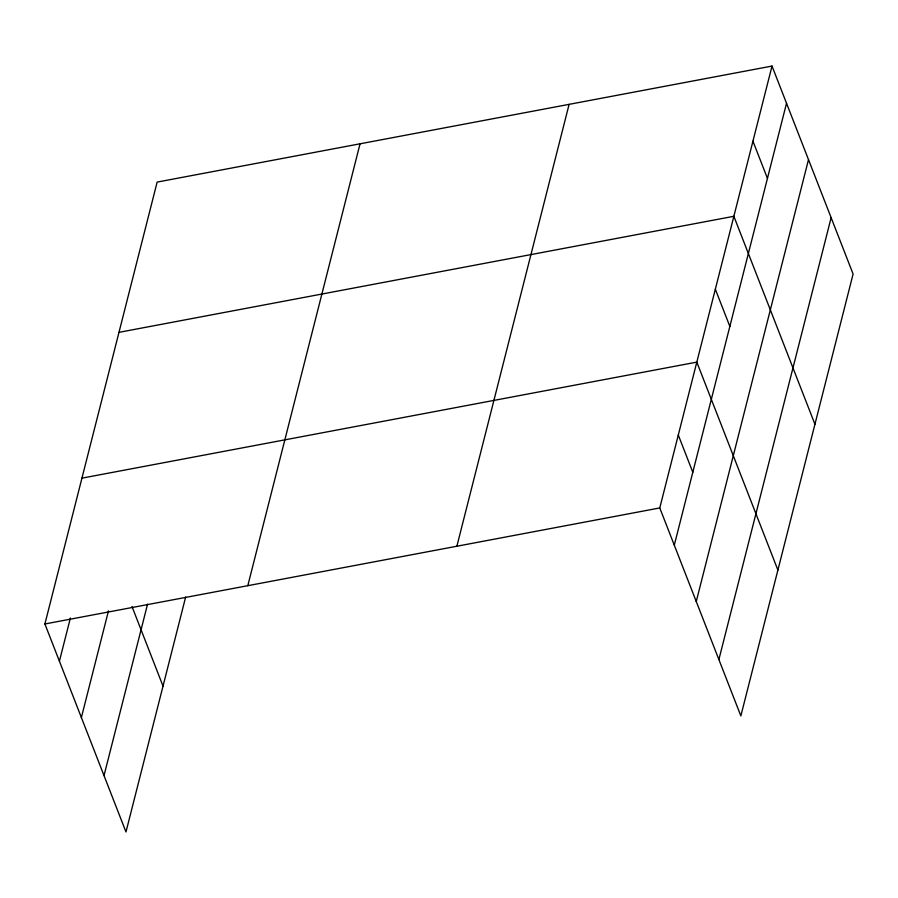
<?xml version="1.0" encoding="UTF-8"?>
<svg xmlns="http://www.w3.org/2000/svg" width="898" height="898" viewBox="0 0 898 898"><rect width="100%" height="100%" fill="white"/><g stroke="black" fill="none" stroke-linecap="round" stroke-linejoin="round"><path stroke-width="1.35" d="M185.662 597.013L125.978 831.941L44.9 623.975L157.15 182.092L772.022 66.059L853.1 274.025L740.85 715.908L659.772 507.942L772.022 66.059M59.414 661.197L70.392 617.992M81.381 717.547L108.478 610.876M104.011 775.603L147.575 604.118M247.803 585.687L360.053 143.803M456.869 546.231L569.108 104.348M674.286 545.165L786.525 103.281M696.253 601.514L808.503 159.619M718.883 659.559L831.133 217.675M118.985 332.339L733.857 216.295L814.935 424.26M81.943 478.151L696.814 362.119L777.893 570.084M44.9 623.975L659.772 507.942M752.939 141.177L767.453 178.399M715.336 289.212L729.85 326.434M678.293 435.036L692.807 472.258M132.006 606.554L163.021 686.117"/></g></svg>
